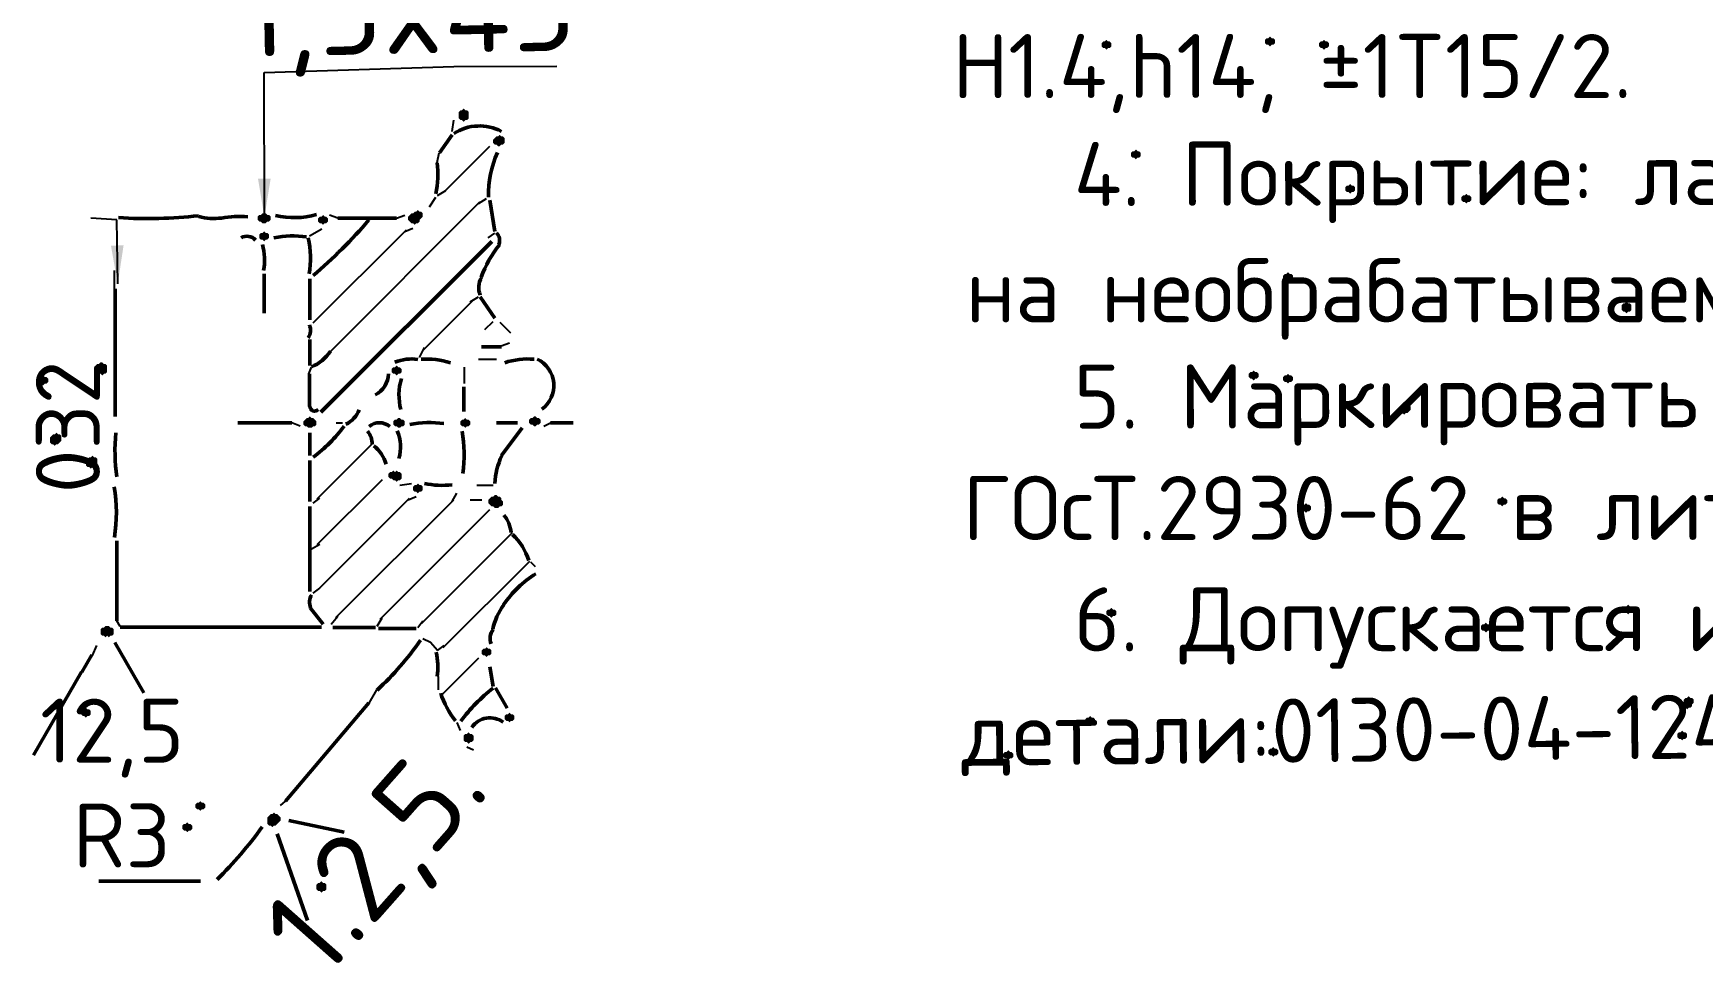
# Model space of a CAD drawing. Header units: millimetres. Extents: x 0 to 438, y 0 to 297.
# Drawn here: x 165.2 to 295.6, y 87.6 to 160.3 of the extents above; entities that cross this region are included whole.
import ezdxf

# ---------------------------------------------------------------- set-up
doc = ezdxf.new("R2010")
doc.units = ezdxf.units.MM
for name, color, linetype, lineweight in [('DIMS', 4, 'Continuous', 25), ('MAIN', 7, 'Continuous', 50), ('TEXT', 7, 'Continuous', 25), ('THIN', 3, 'Continuous', 25)]:
    doc.layers.add(name, color=color, linetype=linetype, lineweight=lineweight)
doc.styles.add('ESKD', font='isocpeur.ttf', dxfattribs={"oblique": 15})
doc.dimstyles.new('ESKD', dxfattribs={"dimtxt": 5, "dimasz": 3, "dimexe": 2, "dimexo": 0, "dimgap": 1, "dimtad": 1, "dimtxsty": 'ESKD', "dimcen": 2.5, "dimclrd": 256, "dimclre": 256, "dimclrt": 256, "dimadec": 0, "dimazin": 3, "dimtfac": 1, "dimtmove": 0, "dimatfit": 3, "dimlwd": 25, "dimlwe": 25})

msp = doc.modelspace()

# ---------------------------------------------------------------- hatches: boundary and pattern name
at = {"layer": 'DIMS'}
h = msp.add_hatch(color=256, dxfattribs=at)
h.dxf.hatch_style = 1
h.paths.add_polyline_path([(249.062, 159.844), (248.934, 159.717), (248.806, 159.717), (248.678, 159.589), (248.678, 159.333), (248.806, 159.205), (248.934, 159.205), (249.062, 159.077), (249.189, 159.205), (249.317, 159.205), (249.445, 159.333), (249.445, 159.589), (249.317, 159.717), (249.189, 159.717)])
h = msp.add_hatch(color=256, dxfattribs=at)
h.dxf.hatch_style = 1
h.paths.add_polyline_path([(261.837, 160.1), (261.71, 159.972), (261.582, 159.972), (261.454, 159.844), (261.454, 159.589), (261.582, 159.461), (261.71, 159.461), (261.837, 159.333), (261.965, 159.461), (262.093, 159.461), (262.221, 159.589), (262.221, 159.844), (262.093, 159.972), (261.965, 159.972)])
h = msp.add_hatch(color=256, dxfattribs=at)
h.dxf.hatch_style = 1
h.paths.add_polyline_path([(266.053, 159.844), (265.925, 159.717), (265.798, 159.717), (265.67, 159.589), (265.67, 159.333), (265.798, 159.205), (265.925, 159.205), (266.053, 159.077), (266.181, 159.205), (266.309, 159.205), (266.437, 159.333), (266.437, 159.589), (266.309, 159.717), (266.181, 159.717)])
h = msp.add_hatch(color=256, dxfattribs=at)
h.dxf.hatch_style = 1
h.paths.add_polyline_path([(198.853, 154.476), (198.725, 154.348), (198.598, 154.348), (198.47, 154.22), (198.47, 153.709), (198.598, 153.581), (198.725, 153.581), (198.853, 153.453), (198.981, 153.581), (199.109, 153.581), (199.237, 153.709), (199.237, 154.22), (199.109, 154.348), (198.981, 154.348)])
h = msp.add_hatch(color=256, dxfattribs=at)
h.dxf.hatch_style = 1
h.paths.add_polyline_path([(201.664, 152.431), (201.536, 152.303), (201.408, 152.303), (201.153, 152.047), (201.153, 151.791), (201.281, 151.664), (201.408, 151.664), (201.536, 151.536), (201.664, 151.536), (201.792, 151.664), (201.919, 151.664), (202.047, 151.791), (202.047, 152.175), (201.919, 152.303), (201.792, 152.303)])
h = msp.add_hatch(color=256, dxfattribs=at)
h.dxf.hatch_style = 1
h.paths.add_polyline_path([(251.361, 151.28), (251.233, 151.152), (251.106, 151.152), (250.978, 151.025), (250.978, 150.769), (251.106, 150.641), (251.233, 150.641), (251.361, 150.513), (251.489, 150.641), (251.617, 150.641), (251.744, 150.769), (251.744, 151.025), (251.617, 151.152), (251.489, 151.152)])
h = msp.add_hatch(color=256, dxfattribs=at)
h.dxf.hatch_style = 1
h.paths.add_polyline_path([(268.097, 148.596), (267.97, 148.468), (267.842, 148.468), (267.714, 148.34), (267.714, 148.085), (267.842, 147.957), (267.97, 147.957), (268.097, 147.829), (268.225, 147.957), (268.353, 147.957), (268.481, 148.085), (268.481, 148.34), (268.353, 148.468), (268.225, 148.468)])
h = msp.add_hatch(color=256, dxfattribs=at)
h.dxf.hatch_style = 1
h.paths.add_polyline_path([(277.168, 147.829), (277.04, 147.701), (276.913, 147.701), (276.785, 147.573), (276.785, 147.318), (276.913, 147.19), (277.04, 147.19), (277.168, 147.062), (277.296, 147.19), (277.424, 147.19), (277.551, 147.318), (277.551, 147.573), (277.424, 147.701), (277.296, 147.701)])
h = msp.add_hatch(color=256, dxfattribs=at)
h.dxf.hatch_style = 1
h.paths.add_polyline_path([(183.139, 146.295), (183.011, 146.167), (182.884, 146.167), (182.756, 146.039), (182.756, 145.784), (182.884, 145.656), (183.011, 145.656), (183.139, 145.528), (183.395, 145.528), (183.522, 145.656), (183.65, 145.656), (183.778, 145.784), (183.778, 146.039), (183.65, 146.167), (183.522, 146.167), (183.395, 146.295)])
h = msp.add_hatch(color=256, dxfattribs=at)
h.dxf.hatch_style = 1
h.paths.add_polyline_path([(187.866, 146.167), (187.738, 146.039), (187.611, 146.039), (187.483, 145.912), (187.483, 145.656), (187.611, 145.528), (187.738, 145.528), (187.866, 145.4), (187.994, 145.528), (188.122, 145.528), (188.249, 145.656), (188.249, 145.912), (188.122, 146.039), (187.994, 146.039)])
h = msp.add_hatch(color=256, dxfattribs=at)
h.dxf.hatch_style = 1
h.paths.add_polyline_path([(195.276, 146.551), (195.148, 146.423), (195.021, 146.423), (194.893, 146.295), (194.765, 146.295), (194.51, 146.039), (194.51, 145.784), (194.765, 145.528), (194.893, 145.528), (195.021, 145.4), (195.148, 145.528), (195.276, 145.528), (195.404, 145.656), (195.404, 145.784), (195.659, 146.039), (195.659, 146.295), (195.532, 146.423), (195.404, 146.423)])
h = msp.add_hatch(color=256, dxfattribs=at)
h.dxf.hatch_style = 1
h.paths.add_polyline_path([(183.267, 144.889), (183.139, 144.761), (183.011, 144.761), (182.884, 144.633), (182.884, 144.378), (183.011, 144.25), (183.139, 144.25), (183.267, 144.122), (183.395, 144.25), (183.522, 144.25), (183.65, 144.378), (183.65, 144.633), (183.522, 144.761), (183.395, 144.761)])
h = msp.add_hatch(color=256, dxfattribs=at)
h.dxf.hatch_style = 1
h.paths.add_polyline_path([(263.243, 141.693), (263.115, 141.566), (262.987, 141.566), (262.859, 141.438), (262.859, 141.182), (262.987, 141.054), (263.115, 141.054), (263.243, 140.926), (263.37, 141.054), (263.498, 141.054), (263.626, 141.182), (263.626, 141.438), (263.498, 141.566), (263.37, 141.566)])
h = msp.add_hatch(color=256, dxfattribs=at)
h.dxf.hatch_style = 1
h.paths.add_polyline_path([(289.688, 139.393), (289.56, 139.265), (289.433, 139.265), (289.305, 139.137), (289.305, 138.753), (289.433, 138.626), (289.56, 138.626), (289.688, 138.498), (289.816, 138.626), (289.944, 138.626), (290.071, 138.753), (290.071, 139.137), (289.944, 139.265), (289.816, 139.265)])
h = msp.add_hatch(color=256, dxfattribs=at)
h.dxf.hatch_style = 1
h.paths.add_polyline_path([(170.491, 134.663), (170.363, 134.535), (170.236, 134.535), (170.108, 134.407), (170.108, 134.152), (170.236, 134.024), (170.236, 133.896), (170.363, 133.768), (170.491, 133.768), (170.619, 133.64), (170.747, 133.768), (170.875, 133.768), (171.002, 133.896), (171.002, 134.407), (170.875, 134.535), (170.747, 134.535), (170.619, 134.663)])
h = msp.add_hatch(color=256, dxfattribs=at)
h.dxf.hatch_style = 1
h.paths.add_polyline_path([(193.615, 134.407), (193.487, 134.28), (193.36, 134.28), (193.232, 134.152), (193.232, 133.896), (193.36, 133.768), (193.487, 133.768), (193.615, 133.64), (193.743, 133.768), (193.871, 133.768), (193.998, 133.896), (193.998, 134.152), (193.871, 134.28), (193.743, 134.28)])
h = msp.add_hatch(color=256, dxfattribs=at)
h.dxf.hatch_style = 1
h.paths.add_polyline_path([(165.892, 133.64), (165.764, 133.513), (165.637, 133.513), (165.509, 133.385), (165.509, 133.129), (165.637, 133.001), (165.764, 133.001), (165.892, 132.873), (166.02, 132.873), (166.148, 133.001), (166.275, 133.001), (166.403, 133.129), (166.403, 133.385), (166.275, 133.513), (166.148, 133.513), (166.02, 133.64)])
h = msp.add_hatch(color=256, dxfattribs=at)
h.dxf.hatch_style = 1
h.paths.add_polyline_path([(260.56, 134.024), (260.432, 133.896), (260.304, 133.896), (260.176, 133.768), (260.176, 133.513), (260.304, 133.385), (260.432, 133.385), (260.56, 133.257), (260.687, 133.385), (260.815, 133.385), (260.943, 133.513), (260.943, 133.768), (260.815, 133.896), (260.687, 133.896)])
h = msp.add_hatch(color=256, dxfattribs=at)
h.dxf.hatch_style = 1
h.paths.add_polyline_path([(263.243, 133.768), (263.115, 133.64), (262.987, 133.64), (262.859, 133.513), (262.859, 133.257), (262.987, 133.129), (263.115, 133.129), (263.243, 133.001), (263.37, 133.129), (263.498, 133.129), (263.626, 133.257), (263.626, 133.513), (263.498, 133.64), (263.37, 133.64)])
h = msp.add_hatch(color=256, dxfattribs=at)
h.dxf.hatch_style = 1
h.paths.add_polyline_path([(186.844, 130.445), (186.716, 130.317), (186.589, 130.317), (186.333, 130.061), (186.333, 129.806), (186.461, 129.678), (186.589, 129.678), (186.716, 129.55), (186.972, 129.55), (187.1, 129.678), (187.227, 129.678), (187.355, 129.806), (187.355, 130.061), (187.1, 130.317), (186.972, 130.317)])
h = msp.add_hatch(color=256, dxfattribs=at)
h.dxf.hatch_style = 1
h.paths.add_polyline_path([(204.347, 130.445), (204.219, 130.317), (204.091, 130.317), (203.963, 130.189), (203.963, 129.934), (204.091, 129.806), (204.219, 129.806), (204.347, 129.678), (204.475, 129.678), (204.602, 129.806), (204.73, 129.806), (204.858, 129.934), (204.858, 130.189), (204.73, 130.317), (204.602, 130.317), (204.475, 130.445)])
h = msp.add_hatch(color=256, dxfattribs=at)
h.dxf.hatch_style = 1
h.paths.add_polyline_path([(272.441, 131.467), (272.313, 131.34), (272.186, 131.34), (271.93, 131.084), (271.93, 130.828), (272.058, 130.7), (272.186, 130.7), (272.313, 130.573), (272.441, 130.7), (272.569, 130.7), (272.824, 130.956), (272.824, 131.212), (272.697, 131.34), (272.569, 131.34)])
h = msp.add_hatch(color=256, dxfattribs=at)
h.dxf.hatch_style = 1
h.paths.add_polyline_path([(167.042, 129.167), (166.914, 129.039), (166.786, 129.039), (166.531, 128.783), (166.531, 128.4), (166.659, 128.272), (166.786, 128.272), (166.914, 128.144), (167.042, 128.272), (167.17, 128.272), (167.425, 128.527), (167.425, 128.911), (167.297, 129.039), (167.17, 129.039)])
h = msp.add_hatch(color=256, dxfattribs=at)
h.dxf.hatch_style = 1
h.paths.add_polyline_path([(193.743, 130.317), (193.615, 130.189), (193.487, 130.189), (193.36, 130.061), (193.36, 129.806), (193.487, 129.678), (193.615, 129.678), (193.743, 129.55), (193.871, 129.55), (193.998, 129.678), (194.126, 129.678), (194.254, 129.806), (194.254, 130.061), (194.126, 130.189), (193.998, 130.189), (193.871, 130.317)])
h = msp.add_hatch(color=256, dxfattribs=at)
h.dxf.hatch_style = 1
h.paths.add_polyline_path([(198.981, 130.317), (198.853, 130.189), (198.725, 130.189), (198.598, 130.061), (198.598, 129.806), (198.725, 129.678), (198.853, 129.678), (198.981, 129.55), (199.109, 129.678), (199.237, 129.678), (199.364, 129.806), (199.364, 130.061), (199.237, 130.189), (199.109, 130.189)])
h = msp.add_hatch(color=256, dxfattribs=at)
h.dxf.hatch_style = 1
h.paths.add_polyline_path([(169.852, 127.377), (169.725, 127.249), (169.597, 127.249), (169.341, 126.994), (169.341, 126.61), (169.469, 126.482), (169.597, 126.482), (169.725, 126.354), (169.852, 126.482), (169.98, 126.482), (170.236, 126.738), (170.236, 127.121), (170.108, 127.249), (169.98, 127.249)])
h = msp.add_hatch(color=256, dxfattribs=at)
h.dxf.hatch_style = 1
h.paths.add_polyline_path([(193.36, 126.227), (193.232, 126.099), (193.104, 126.099), (192.976, 125.971), (192.976, 125.715), (193.104, 125.587), (193.232, 125.587), (193.36, 125.46), (193.487, 125.46), (193.615, 125.332), (193.743, 125.46), (193.871, 125.46), (193.998, 125.587), (193.998, 125.971), (193.871, 126.099), (193.743, 126.099), (193.615, 126.227), (193.487, 126.099)])
h = msp.add_hatch(color=256, dxfattribs=at)
h.dxf.hatch_style = 1
h.paths.add_polyline_path([(195.276, 125.204), (195.148, 125.076), (195.021, 125.076), (194.893, 124.948), (194.893, 124.693), (195.021, 124.565), (195.148, 124.565), (195.276, 124.437), (195.404, 124.565), (195.532, 124.565), (195.659, 124.693), (195.659, 124.948), (195.532, 125.076), (195.404, 125.076)])
h = msp.add_hatch(color=256, dxfattribs=at)
h.dxf.hatch_style = 1
h.paths.add_polyline_path([(201.281, 124.309), (201.153, 124.181), (201.025, 124.181), (200.77, 123.926), (200.77, 123.67), (201.025, 123.414), (201.153, 123.414), (201.281, 123.287), (201.536, 123.287), (201.664, 123.414), (201.792, 123.414), (201.919, 123.542), (201.919, 123.798), (201.792, 123.926), (201.792, 124.054), (201.664, 124.181), (201.536, 124.181), (201.408, 124.309)])
h = msp.add_hatch(color=256, dxfattribs=at)
h.dxf.hatch_style = 1
h.paths.add_polyline_path([(279.979, 124.181), (279.851, 124.054), (279.723, 124.054), (279.595, 123.926), (279.595, 123.67), (279.723, 123.542), (279.851, 123.542), (279.979, 123.414), (280.106, 123.542), (280.234, 123.542), (280.362, 123.67), (280.362, 123.926), (280.234, 124.054), (280.106, 124.054)])
h = msp.add_hatch(color=256, dxfattribs=at)
h.dxf.hatch_style = 1
h.paths.add_polyline_path([(264.648, 123.67), (264.52, 123.542), (264.392, 123.542), (264.265, 123.414), (264.265, 123.159), (264.392, 123.031), (264.52, 123.031), (264.648, 122.903), (264.776, 123.031), (264.903, 123.031), (265.031, 123.159), (265.031, 123.414), (264.903, 123.542), (264.776, 123.542)])
h = msp.add_hatch(color=256, dxfattribs=at)
h.dxf.hatch_style = 1
h.paths.add_polyline_path([(249.445, 115.489), (249.317, 115.362), (249.189, 115.362), (249.062, 115.234), (249.062, 114.978), (249.189, 114.85), (249.317, 114.85), (249.445, 114.722), (249.573, 114.85), (249.7, 114.85), (249.828, 114.978), (249.828, 115.234), (249.7, 115.362), (249.573, 115.362)])
h = msp.add_hatch(color=256, dxfattribs=at)
h.dxf.hatch_style = 1
h.paths.add_polyline_path([(289.816, 115.745), (289.688, 115.617), (289.56, 115.617), (289.433, 115.489), (289.433, 115.234), (289.56, 115.106), (289.688, 115.106), (289.816, 114.978), (289.944, 115.106), (290.071, 115.106), (290.199, 115.234), (290.199, 115.489), (290.071, 115.617), (289.944, 115.617)])
h = msp.add_hatch(color=256, dxfattribs=at)
h.dxf.hatch_style = 1
h.paths.add_polyline_path([(170.875, 114.083), (170.747, 113.955), (170.619, 113.955), (170.491, 113.828), (170.491, 113.444), (170.619, 113.316), (170.747, 113.316), (170.875, 113.189), (171.002, 113.316), (171.13, 113.189), (171.258, 113.316), (171.386, 113.316), (171.513, 113.444), (171.513, 113.828), (171.386, 113.955), (171.258, 113.955), (171.13, 114.083)])
h = msp.add_hatch(color=256, dxfattribs=at)
h.dxf.hatch_style = 1
h.paths.add_polyline_path([(278.701, 114.339), (278.573, 114.211), (278.446, 114.211), (278.318, 114.083), (278.318, 113.828), (278.446, 113.7), (278.573, 113.7), (278.701, 113.572), (278.829, 113.7), (278.957, 113.7), (279.084, 113.828), (279.084, 114.083), (278.957, 114.211), (278.829, 114.211)])
h = msp.add_hatch(color=256, dxfattribs=at)
h.dxf.hatch_style = 1
h.paths.add_polyline_path([(200.642, 112.422), (200.514, 112.294), (200.386, 112.294), (200.259, 112.166), (200.259, 111.91), (200.386, 111.782), (200.514, 111.782), (200.642, 111.655), (200.77, 111.782), (200.897, 111.782), (201.025, 111.91), (201.025, 112.166), (200.897, 112.294), (200.77, 112.294)])
h = msp.add_hatch(color=256, dxfattribs=at)
h.dxf.hatch_style = 1
h.paths.add_polyline_path([(294.543, 108.587), (294.415, 108.459), (294.287, 108.459), (294.16, 108.331), (294.16, 108.203), (294.032, 108.076), (294.032, 107.82), (294.16, 107.692), (294.287, 107.692), (294.415, 107.564), (294.543, 107.692), (294.671, 107.692), (294.798, 107.82), (294.798, 107.948), (294.926, 108.076), (294.926, 108.331), (294.798, 108.459), (294.671, 108.459)])
h = msp.add_hatch(color=256, dxfattribs=at)
h.dxf.hatch_style = 1
h.paths.add_polyline_path([(169.341, 107.692), (169.214, 107.564), (169.086, 107.564), (168.958, 107.436), (168.958, 107.181), (169.086, 107.053), (169.214, 107.053), (169.341, 106.925), (169.469, 107.053), (169.597, 107.053), (169.725, 107.181), (169.725, 107.436), (169.597, 107.564), (169.469, 107.564)])
h = msp.add_hatch(color=256, dxfattribs=at)
h.dxf.hatch_style = 1
h.paths.add_polyline_path([(202.43, 107.309), (202.303, 107.181), (202.175, 107.181), (202.047, 107.053), (202.047, 106.797), (202.175, 106.669), (202.303, 106.669), (202.43, 106.542), (202.558, 106.669), (202.686, 106.669), (202.814, 106.797), (202.814, 107.053), (202.686, 107.181), (202.558, 107.181)])
h = msp.add_hatch(color=256, dxfattribs=at)
h.dxf.hatch_style = 1
h.paths.add_polyline_path([(247.784, 107.053), (247.656, 106.925), (247.529, 106.925), (247.401, 106.797), (247.401, 106.542), (247.529, 106.414), (247.656, 106.414), (247.784, 106.286), (247.912, 106.414), (248.04, 106.414), (248.167, 106.542), (248.167, 106.797), (248.04, 106.925), (247.912, 106.925)])
h = msp.add_hatch(color=256, dxfattribs=at)
h.dxf.hatch_style = 1
h.paths.add_polyline_path([(199.237, 105.775), (199.109, 105.647), (198.981, 105.647), (198.853, 105.519), (198.853, 105.136), (198.981, 105.008), (199.109, 105.008), (199.237, 104.88), (199.364, 105.008), (199.492, 105.008), (199.62, 105.136), (199.62, 105.519), (199.492, 105.647), (199.364, 105.647)])
h = msp.add_hatch(color=256, dxfattribs=at)
h.dxf.hatch_style = 1
h.paths.add_polyline_path([(294.032, 105.903), (293.904, 105.775), (293.776, 105.775), (293.649, 105.647), (293.649, 105.391), (293.776, 105.263), (293.904, 105.263), (294.032, 105.136), (294.16, 105.263), (294.287, 105.263), (294.415, 105.391), (294.415, 105.647), (294.287, 105.775), (294.16, 105.775)])
h = msp.add_hatch(color=256, dxfattribs=at)
h.dxf.hatch_style = 1
h.paths.add_polyline_path([(241.396, 104.369), (241.268, 104.241), (241.141, 104.241), (241.013, 104.113), (241.013, 103.857), (241.141, 103.73), (241.268, 103.73), (241.396, 103.602), (241.524, 103.73), (241.652, 103.73), (241.779, 103.857), (241.779, 104.113), (241.652, 104.241), (241.524, 104.241)])
h = msp.add_hatch(color=256, dxfattribs=at)
h.dxf.hatch_style = 1
h.paths.add_polyline_path([(262.093, 104.624), (261.965, 104.496), (261.837, 104.496), (261.71, 104.369), (261.71, 104.113), (261.837, 103.985), (261.965, 103.985), (262.093, 103.857), (262.221, 103.985), (262.348, 103.985), (262.476, 104.113), (262.476, 104.369), (262.348, 104.496), (262.221, 104.496)])
h = msp.add_hatch(color=256, dxfattribs=at)
h.dxf.hatch_style = 1
h.paths.add_polyline_path([(178.284, 100.406), (178.157, 100.278), (178.029, 100.278), (177.901, 100.15), (177.901, 99.895), (178.029, 99.767), (178.157, 99.767), (178.284, 99.639), (178.412, 99.767), (178.54, 99.767), (178.668, 99.895), (178.668, 100.15), (178.54, 100.278), (178.412, 100.278)])
h = msp.add_hatch(color=256, dxfattribs=at)
h.dxf.hatch_style = 1
h.paths.add_polyline_path([(184.033, 99.511), (183.906, 99.383), (183.778, 99.383), (183.522, 99.128), (183.522, 98.617), (183.65, 98.489), (183.778, 98.489), (183.906, 98.361), (184.033, 98.489), (184.161, 98.489), (184.544, 98.872), (184.544, 99.128), (184.289, 99.383), (184.161, 99.383)])
h = msp.add_hatch(color=256, dxfattribs=at)
h.dxf.hatch_style = 1
h.paths.add_polyline_path([(177.262, 98.744), (177.135, 98.617), (177.007, 98.617), (176.879, 98.489), (176.879, 98.233), (177.007, 98.105), (177.135, 98.105), (177.262, 97.977), (177.39, 98.105), (177.518, 98.105), (177.646, 98.233), (177.646, 98.489), (177.518, 98.617), (177.39, 98.617)])
h = msp.add_hatch(color=256, dxfattribs=at)
h.dxf.hatch_style = 1
h.paths.add_polyline_path([(187.738, 94.143), (187.611, 94.015), (187.483, 94.015), (187.355, 93.887), (187.355, 93.504), (187.483, 93.376), (187.611, 93.376), (187.738, 93.248), (187.866, 93.376), (187.994, 93.376), (188.122, 93.504), (188.122, 93.887), (187.994, 94.015), (187.866, 94.015)])
at = {"layer": 'THIN'}
h = msp.add_hatch(dxfattribs=at)
h.set_pattern_fill('ANSI31', scale=0.796731)
h.set_pattern_definition([(45, (-0.3653, 0.3653), (-1.788712, 1.788712), [])])
h.paths.add_polyline_path([(199.364, 139.648), (195.532, 135.813), (195.787, 135.558), (199.62, 139.393)])
h.paths.add_polyline_path([(200.77, 151.664), (197.192, 148.085), (198.087, 147.318), (198.342, 146.806), (198.342, 145.912), (198.087, 145.4), (196.937, 144.25), (196.043, 143.994), (195.276, 144.122), (194.254, 145.145), (186.844, 137.859), (187.611, 137.475), (188.122, 136.964), (188.377, 136.453), (188.249, 135.558), (188.505, 135.302), (200.259, 147.062), (199.364, 147.829), (199.109, 148.34), (199.109, 149.235), (199.364, 149.746), (201.025, 151.408)])
h = msp.add_hatch(dxfattribs=at)
h.set_pattern_fill('ANSI31', scale=0.796731)
h.set_pattern_definition([(45, (-0.4955, 0.4955), (-1.788712, 1.788712), [])])
h.paths.add_polyline_path([(191.699, 128.4), (187.355, 124.054), (188.249, 123.287), (188.505, 122.775), (188.505, 121.881), (188.249, 121.369), (187.355, 120.474), (188.249, 119.708), (188.505, 119.196), (188.505, 118.429), (188.249, 117.918), (187.355, 117.023), (188.505, 116.128), (188.76, 115.617), (188.76, 114.85), (189.016, 114.595), (189.783, 115.362), (190.805, 115.617), (191.699, 115.362), (192.465, 114.467), (193.104, 115.106), (193.998, 115.362), (194.893, 115.106), (195.659, 114.211), (196.298, 114.083), (196.809, 113.572), (197.065, 113.061), (197.065, 112.549), (197.959, 111.782), (198.214, 111.271), (198.214, 110.504), (197.959, 109.993), (196.937, 108.97), (197.192, 108.715), (200.131, 111.527), (199.237, 112.294), (198.981, 112.805), (198.981, 113.7), (199.237, 114.211), (204.091, 119.068), (203.069, 119.963), (202.814, 120.474), (202.814, 121.241), (202.558, 121.497), (201.792, 121.625), (201.281, 122.136), (201.025, 123.031), (200.77, 123.287), (199.748, 122.903), (198.981, 123.031), (197.959, 124.054), (197.192, 123.287), (196.17, 123.031), (195.276, 123.287), (194.51, 124.181), (194.382, 124.054), (193.487, 124.309), (192.849, 124.948), (192.721, 125.332), (191.827, 126.099), (191.571, 126.61), (191.571, 127.505), (191.954, 128.144)])

# ---------------------------------------------------------------- linework, layer by layer
at = {"layer": 'MAIN'}
for p, q in [((196.962, 151.025), (197.959, 152.431)), ((201.281, 144.889), (200.897, 147.318)), ((189.016, 145.912), (193.615, 145.912)), ((187.704, 130.762), (201.045, 144.104)), ((183.267, 138.498), (183.267, 141.566)), ((186.844, 137.986), (186.844, 141.182)), ((171.641, 130.445), (171.641, 140.415)), ((201.281, 138.114), (200.131, 139.776)), ((186.844, 134.407), (186.844, 136.453)), ((200.256, 135.877), (201.794, 135.877)), ((186.806, 131.211), (186.806, 133.769)), ((198.853, 130.828), (198.853, 132.746)), ((181.223, 129.934), (185.439, 129.934)), ((186.844, 127.377), (186.844, 129.167)), ((201.408, 129.934), (203.069, 129.934)), ((201.817, 127.377), (203.427, 129.55)), ((205.624, 129.934), (207.413, 129.934)), ((186.844, 123.798), (186.844, 126.994)), ((186.844, 116.768), (186.844, 123.414)), ((171.769, 114.467), (171.769, 120.73)), ((187.866, 114.211), (186.87, 115.489)), ((187.738, 113.994), (172.024, 113.994)), ((188.633, 113.955), (191.954, 113.955)), ((195.15, 113.892), (192.208, 113.892)), ((173.857, 108.867), (171.597, 112.78)), ((169.032, 110.474), (169.804, 111.813)), ((201.153, 109.354), (200.897, 110.888)), ((165.241, 103.992), (168.996, 110.497)), ((202.252, 107.661), (201.331, 109.257)), ((184.928, 100.406), (191.443, 108.076)), ((186.665, 91.075), (184.289, 97.85)), ((189.527, 97.977), (185.183, 98.898)), ((170.363, 94.143), (178.284, 94.143))]:
    msp.add_line(p, q, dxfattribs=at)
for centre, radius, start, end in [((200.084, 149.408), 3.713, 62.48714, 122.38278), ((189.644, 149.323), 7.188, 348.01118, 7.42942), ((208.645, 147.758), 7.866, 155.32279, 181.34636), ((174.156, 182.075), 36.185, 266.42506, 276.33519), ((179.359, 151.032), 5.135, 256.4611, 276.53128), ((181.267, 139.874), 6.182, 83.31922, 102.35117), ((185.62, 152.293), 6.331, 256.60445, 285.81275), ((160.882, 171.985), 40.258, 310.6381, 319.39236), ((200.85, 144.172), 0.815, 338.14617, 46.5418), ((181.919, 143.61), 0.901, 42.08777, 119.86312), ((178.598, 142.636), 4.696, 350.10156, 15.1619), ((185.517, 137.747), 6.79, 80.98648, 102.60854), ((179.311, 142.763), 7.57, 350.96616, 12.29887), ((208.97, 138.034), 9.35, 141.59851, 159.5053), ((201.576, 140.501), 1.548, 149.41914, 202.46057), ((185.816, 137.173), 1.071, 326.65514, 22.67943), ((185.69, 137.354), 3.3, 292.63168, 326.72648), ((194.798, 131.401), 3.526, 82.26441, 111.88977), ((195.974, 128.617), 6.297, 72.92622, 94.01663), ((203.885, 129.018), 5.908, 85.52138, 108.03012), ((203.589, 132.852), 2.304, 306.37445, 63.87931), ((191.029, 133.845), 1.952, 298.02108, 357.73547), ((198.27, 132.109), 4.473, 163.36689, 194.67993), ((187.195, 131.199), 0.35, 177.96981, 322.87346), ((188.752, 131.726), 2.091, 295.17354, 338.20691), ((185.773, 127.722), 14.159, 174.16414, 188.15509), ((179.579, 137.193), 12.462, 307.10024, 322.93034), ((190.226, 128.318), 1.477, 358.18777, 40.53993), ((192.261, 128.678), 1.269, 49.83873, 129.10677), ((190.783, 128.026), 3.137, 343.67214, 24.13107), ((196.184, 122.588), 7.378, 81.20593, 102.09413), ((188.177, 127.429), 10.712, 352.22221, 10.02766), ((189.949, 125.829), 2.99, 17.26072, 50.9559), ((207.646, 124.748), 6.389, 155.72381, 175.90329), ((197.156, 131.095), 6.04, 256.91544, 277.59528), ((159.459, 122.947), 12.267, 350.85524, 9.33), ((200.057, 121.142), 2.51, 5.19726, 39.37859), ((199.412, 117.796), 4.732, 17.10623, 46.46719), ((209.047, 110.88), 8.583, 122.08228, 145.49167), ((187.96, 115.938), 1.147, 149.85037, 202.35757), ((206.254, 112.688), 5.253, 144.4839, 167.527), ((202.032, 113.114), 1.114, 142.50702, 203.45631), ((173.866, 128.37), 26.554, 313.3889, 324.52923), ((191.737, 110.884), 5.094, 351.43712, 13.13471), ((203.497, 110.851), 6.747, 197.33841, 218.3612), ((209.389, 98.641), 13.407, 127.88781, 143.35333), ((200.908, 105.194), 1.712, 53.1099, 145.73907), ((157.119, 117.124), 32.045, 314.51213, 324.204)]:
    msp.add_arc(centre, radius, start, end, dxfattribs=at)
at = {"layer": 'THIN'}
for p, q in [((197.959, 152.686), (198.087, 153.581)), ((196.772, 150.265), (196.926, 151.032)), ((196.17, 146.806), (196.681, 147.573)), ((196.809, 147.701), (197.448, 148.085)), ((200.003, 147.062), (200.642, 147.445)), ((189.016, 145.912), (188.377, 146.167)), ((193.615, 145.912), (194.254, 146.167)), ((186.815, 144.55), (187.767, 145.1)), ((194.254, 144.889), (194.893, 145.145)), ((200.77, 144.378), (201.281, 144.761)), ((171.577, 140.412), (171.577, 141.824)), ((199.364, 139.393), (200.003, 139.776)), ((200.514, 137.219), (201.153, 137.859)), ((202.528, 136.931), (201.694, 137.764)), ((195.404, 135.046), (195.787, 135.813)), ((201.792, 135.941), (202.43, 136.197)), ((200.003, 134.906), (201.408, 134.906)), ((186.767, 133.768), (186.972, 134.28)), ((198.917, 132.998), (198.917, 134.283)), ((186.078, 129.678), (185.439, 129.934)), ((188.888, 129.934), (189.399, 129.934)), ((205.113, 129.678), (205.624, 129.934)), ((193.871, 125.076), (194.765, 125.204)), ((187.1, 123.67), (187.611, 124.054)), ((194.51, 123.926), (195.148, 124.181)), ((197.94, 123.809), (198.323, 124.448)), ((199.364, 123.926), (200.259, 123.926)), ((199.875, 125.076), (201.153, 125.076)), ((186.972, 120.091), (187.611, 120.474)), ((204.475, 118.685), (204.091, 119.068)), ((187.1, 116.64), (187.611, 117.023)), ((188.505, 114.211), (189.016, 114.85)), ((172.024, 114.032), (171.769, 114.467)), ((192.101, 114.072), (192.484, 114.711)), ((195.276, 113.955), (195.659, 114.467)), ((169.852, 111.782), (170.185, 112.549)), ((196.273, 112.779), (195.659, 113.061)), ((196.809, 112.166), (196.273, 112.779)), ((196.809, 112.166), (197.32, 112.549)), ((196.873, 109.094), (196.873, 110.125)), ((191.476, 108.055), (192.075, 109.093)), ((198.598, 105.903), (198.342, 106.542)), ((199.62, 104.369), (199.109, 104.624)), ((184.544, 100.048), (184.928, 100.406))]:
    msp.add_line(p, q, dxfattribs=at)

# ---------------------------------------------------------------- texts
at = {"layer": 'TEXT', "style": 'ESKD'}
for s, height, rotation, p in [('1,5x45%%d', 7, 1.11299, (181.562, 158.518)), ('4. Покрытие: лак ЛБС-2 ГОСт901-78 1А', 5, 0.10146, (246.506, 146.863)), ('032', 5, 90, (170.436, 124.437)), ('5. Маркировать шрифтом ПО-12', 5, 0.12328, (246.506, 129.479)), ('детали:0130-04-124.', 5, 0.57324, (237.759, 103.148)), ('1.2,5.', 7, 48.51861, (187.9, 86.291))]:
    msp.add_text(s, height=height, rotation=rotation, dxfattribs=at).set_placement(p)
for s, p in [('H1.4,h14, %%p1T15/2.', (237.052, 155.299)), ('на необрабатываемыхповерхностях', (238.075, 137.787)), ('ГОсТ.2930-62 в литье: выпуклость букв 1,5мм.', (237.819, 120.787)), ('6. Допускается использовать отливку', (246.506, 112.095)), ('12,5', (165.764, 103.403)), ('R3', (168.319, 95.222))]:
    msp.add_text(s, height=5, dxfattribs=at).set_placement(p)

# ---------------------------------------------------------------- leaders
at = {"layer": 'DIMS'}
for points in [[(183.286, 146.005), (183.267, 157.288), (198.087, 157.761), (206.135, 157.799)], [(171.829, 140.788), (171.769, 145.784), (169.725, 145.912)]]:
    msp.add_leader(points, dimstyle='ESKD', dxfattribs=at)

doc.saveas('drawing.dxf')
